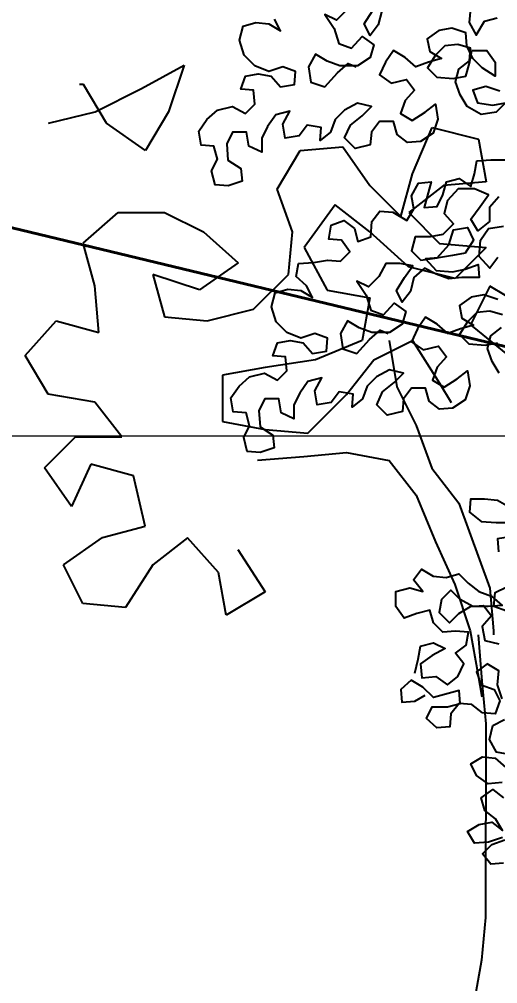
# Model space of a CAD drawing. Header units: millimetres. Extents: x 684983 to 685377, y 990360 to 990509.
# Drawn here: x 685190.551 to 685190.935, y 990447.598 to 990448.373 of the extents above; entities that cross this region are included whole.
import ezdxf

# ---------------------------------------------------------------- set-up
doc = ezdxf.new("R2010")
doc.units = ezdxf.units.MM
doc.header["$PDMODE"] = 35
doc.header["$PDSIZE"] = 0.2
for name, color, linetype in [('ANJILI', 7, 'Continuous'), ('dim', 7, 'Continuous'), ('MAHAGONY', 7, 'Continuous')]:
    doc.layers.add(name, color=color, linetype=linetype)
doc.layers.add('BD', color=1, linetype='Continuous', lineweight=40)
doc.layers.add('grid', color=8, linetype='Continuous', lineweight=9)
doc.styles.add('DIM', font='ARIALN.TTF', dxfattribs={"width": 0.8, "height": 1})
doc.dimstyles.get("Standard").update_dxf_attribs({"dimtxt": 1, "dimasz": 0.18, "dimexe": 0.18, "dimexo": 0.0625, "dimgap": 0.09, "dimtad": 0, "dimrnd": 0.05, "dimzin": 0, "dimdsep": 46, "dimtxsty": 'DIM', "dimcen": 0.09, "dimse1": 1, "dimse2": 1, "dimsd1": 1, "dimsd2": 1, "dimadec": 0, "dimazin": 0, "dimtfac": 1, "dimtix": 1, "dimtofl": 0, "dimtmove": 2, "dimatfit": 3, "dimfxl": 0, "dimtolj": 1, "dimtzin": 0, "dimarcsym": 0})

# ---------------------------------------------------------------- blocks, each defined once
blk = doc.blocks.new('*D58')
at = {"layer": 'Defpoints', "color": 0, "transparency": 16777216}
for p in [(685177.08947, 990451.441), (685192.34647, 990448.83217), (685192.10547, 990447.83)]:
    blk.add_point(p, dxfattribs=at)
at = {"layer": 'dim', "color": 0, "transparency": 16777216, "insert": (685184.83847, 990450.63767), "char_height": 1, "attachment_point": 5, "rotation": 346.47844, "style": 'DIM'}
blk.add_mtext('\\A1;15.45', dxfattribs=at)
blk = doc.blocks.new('seee')
at = {"color": 84}
for p, q in [((11617.1, -2908.955, 6505.241), (11619.569, -2907.611, 6505.241)), ((11619.569, -2907.611, 6505.241), (11618.669, -2910.302, 6505.241)), ((11613.735, -2908.728, 6505.241), (11613.511, -2908.727, 6505.241)), ((11615.079, -2910.972, 6505.241), (11613.735, -2908.728, 6505.241)), ((11614.406, -2910.299, 6505.241), (11617.1, -2908.955, 6505.241)), ((11611.714, -2910.969, 6505.241), (11614.406, -2910.299, 6505.241)), ((11618.669, -2910.302, 6505.241), (11617.321, -2912.545, 6505.241)), ((11617.321, -2912.545, 6505.241), (11615.079, -2910.972, 6505.241)), ((11632.799, -2913.905, 6505.241), (11633.923, -2911.214, 6505.241)), ((11633.923, -2911.214, 6505.241), (11636.614, -2911.889, 6505.241)), ((11636.614, -2911.889, 6505.241), (11637.061, -2914.357, 6505.241)), ((11624.946, -2914.795, 6505.241), (11626.294, -2912.553, 6505.241)), ((11626.294, -2912.553, 6505.241), (11628.762, -2912.331, 6505.241)), ((11628.762, -2912.331, 6505.241), (11630.33, -2914.575, 6505.241)), ((11632.123, -2916.372, 6505.241), (11632.799, -2913.905, 6505.241)), ((11637.061, -2914.357, 6505.241), (11634.593, -2914.579, 6505.241)), ((11625.841, -2917.263, 6505.241), (11624.946, -2914.795, 6505.241)), ((11630.33, -2914.575, 6505.241), (11632.123, -2916.372, 6505.241)), ((11634.593, -2914.579, 6505.241), (11632.572, -2916.148, 6505.241)), ((11628.31, -2915.695, 6505.241), (11626.513, -2918.161, 6505.241)), ((11630.328, -2917.267, 6505.241), (11628.31, -2915.695, 6505.241)), ((11613.726, -2917.925, 6505.241), (11615.747, -2916.132, 6505.241)), ((11615.747, -2916.132, 6505.241), (11618.439, -2916.135, 6505.241)), ((11618.439, -2916.135, 6505.241), (11620.681, -2917.259, 6505.241)), ((11632.572, -2916.148, 6505.241), (11634.365, -2917.944, 6505.241)), ((11620.681, -2917.259, 6505.241), (11622.699, -2919.055, 6505.241)), ((11625.615, -2919.731, 6505.241), (11625.841, -2917.263, 6505.241)), ((11632.569, -2919.289, 6505.241), (11630.328, -2917.267, 6505.241)), ((11614.397, -2920.394, 6505.241), (11613.726, -2917.925, 6505.241)), ((11626.513, -2918.161, 6505.241), (11627.857, -2920.63, 6505.241)), ((11634.365, -2917.944, 6505.241), (11637.057, -2918.171, 6505.241)), ((11637.057, -2918.171, 6505.241), (11635.261, -2919.964, 6505.241)), ((11622.699, -2919.055, 6505.241), (11620.454, -2920.623, 6505.241)), ((11635.261, -2919.964, 6505.241), (11632.569, -2919.289, 6505.241)), ((11620.454, -2920.623, 6505.241), (11617.763, -2919.724, 6505.241)), ((11617.763, -2919.724, 6505.241), (11618.434, -2922.192, 6505.241)), ((11623.594, -2921.748, 6505.241), (11625.615, -2919.731, 6505.241)), ((11614.619, -2923.086, 6505.241), (11614.397, -2920.394, 6505.241)), ((11637.279, -2920.415, 6505.241), (11636.156, -2922.657, 6505.241)), ((11639.522, -2921.763, 6505.241), (11637.279, -2920.415, 6505.241)), ((11627.857, -2920.63, 6505.241), (11630.324, -2921.081, 6505.241)), ((11630.324, -2921.081, 6505.241), (11629.873, -2923.548, 6505.241)), ((11620.901, -2922.419, 6505.241), (11623.594, -2921.748, 6505.241)), ((11610.355, -2924.428, 6505.241), (11612.152, -2922.411, 6505.241)), ((11612.152, -2922.411, 6505.241), (11614.619, -2923.086, 6505.241)), ((11618.434, -2922.192, 6505.241), (11620.901, -2922.419, 6505.241)), ((11636.156, -2922.657, 6505.241), (11638.397, -2924.454, 6505.241)), ((11629.873, -2923.548, 6505.241), (11627.18, -2924.668, 6505.241)), ((11630.545, -2924.671, 6505.241), (11632.79, -2923.551, 6505.241)), ((11631.444, -2923.55, 6505.241), (11631.89, -2926.242, 6505.241)), ((11632.79, -2923.551, 6505.241), (11634.358, -2926.02, 6505.241)), ((11611.699, -2926.673, 6505.241), (11610.355, -2924.428, 6505.241)), ((11627.18, -2924.668, 6505.241), (11624.264, -2925.114, 6505.241)), ((11628.973, -2926.688, 6505.241), (11630.545, -2924.671, 6505.241)), ((11624.264, -2925.114, 6505.241), (11621.796, -2925.56, 6505.241)), ((11621.796, -2925.56, 6505.241), (11621.793, -2928.252, 6505.241)), ((11634.358, -2926.02, 6505.241), (11635.03, -2927.143, 6505.241)), ((11631.89, -2926.242, 6505.241), (11633.01, -2928.487, 6505.241)), ((11614.391, -2927.124, 6505.241), (11611.699, -2926.673, 6505.241)), ((11615.96, -2929.144, 6505.241), (11614.391, -2927.124, 6505.241)), ((11626.728, -2928.93, 6505.241), (11628.973, -2926.688, 6505.241)), ((11621.793, -2928.252, 6505.241), (11624.26, -2928.703, 6505.241)), ((11624.26, -2928.703, 6505.241), (11626.728, -2928.93, 6505.241)), ((11633.01, -2928.487, 6505.241), (11633.905, -2930.955, 6505.241)), ((11611.471, -2930.935, 6505.241), (11613.267, -2929.142, 6505.241)), ((11613.267, -2929.142, 6505.241), (11615.96, -2929.144, 6505.241)), ((11623.81, -2930.497, 6505.241), (11626.502, -2930.275, 6505.241)), ((11626.502, -2930.275, 6505.241), (11628.97, -2930.053, 6505.241)), ((11628.97, -2930.053, 6505.241), (11631.437, -2930.504, 6505.241)), ((11631.437, -2930.504, 6505.241), (11633.006, -2932.525, 6505.241)), ((11613.039, -2933.179, 6505.241), (11611.471, -2930.935, 6505.241)), ((11614.163, -2930.713, 6505.241), (11613.039, -2933.179, 6505.241)), ((11616.63, -2931.388, 6505.241), (11614.163, -2930.713, 6505.241)), ((11633.905, -2930.955, 6505.241), (11635.473, -2932.976, 6505.241)), ((11617.301, -2934.305, 6505.241), (11616.63, -2931.388, 6505.241)), ((11633.006, -2932.525, 6505.241), (11634.125, -2935.218, 6505.241)), ((11635.473, -2932.976, 6505.241), (11637.263, -2937.913, 6505.241)), ((11614.832, -2934.976, 6505.241), (11617.301, -2934.305, 6505.241)), ((11612.588, -2936.544, 6505.241), (11614.832, -2934.976, 6505.241)), ((11619.768, -2934.98, 6505.241), (11617.747, -2936.549, 6505.241)), ((11621.561, -2937.001, 6505.241), (11619.768, -2934.98, 6505.241)), ((11634.125, -2935.218, 6505.241), (11635.245, -2937.687, 6505.241)), ((11622.684, -2935.656, 6505.241), (11624.252, -2938.125, 6505.241)), ((11613.707, -2938.789, 6505.241), (11612.588, -2936.544, 6505.241)), ((11617.747, -2936.549, 6505.241), (11616.175, -2939.015, 6505.241)), ((11622.007, -2939.469, 6505.241), (11621.561, -2937.001, 6505.241)), ((11635.245, -2937.687, 6505.241), (11636.139, -2940.379, 6505.241)), ((11624.252, -2938.125, 6505.241), (11622.007, -2939.469, 6505.241)), ((11637.263, -2937.913, 6505.241), (11637.485, -2940.381, 6505.241)), ((11616.175, -2939.015, 6505.241), (11613.707, -2938.789, 6505.241)), ((11636.139, -2940.379, 6505.241), (11636.586, -2942.847, 6505.241)), ((11636.588, -2940.604, 6505.241), (11636.81, -2943.296, 6505.241)), ((11637.485, -2940.381, 6505.241), (11637.485, -2940.605, 6505.241)), ((11636.586, -2942.847, 6505.241), (11636.809, -2944.194, 6505.241)), ((11636.81, -2943.296, 6505.241), (11637.032, -2945.764, 6505.241)), ((11637.032, -2945.764, 6505.241), (11637.022, -2956.981, 6505.241)), ((11637.022, -2956.981, 6505.241), (11636.795, -2959.449, 6505.241)), ((11636.795, -2959.449, 6505.241), (11634.991, -2969.318, 6505.241))]:
    blk.add_line(p, q, dxfattribs=at)
blk = doc.blocks.new('TREE30')
at = {"color": 3, "flags": 128}
for points in [[(-0.60036, 2.2937), (-0.61237, 2.2977), (-0.62338, 2.29468), (-0.61936, 2.28368), (-0.60635, 2.28169), (-0.59534, 2.2837), (-0.60334, 2.27569), (-0.61635, 2.27367), (-0.62837, 2.28067), (-0.63438, 2.29067), (-0.6384, 2.30168), (-0.6354, 2.31269), (-0.6264, 2.3197), (-0.62541, 2.33071), (-0.63642, 2.3337), (-0.64743, 2.33269), (-0.65543, 2.32468), (-0.66243, 2.31366), (-0.65441, 2.30566), (-0.6404, 2.30468), (-0.62939, 2.30669), (-0.6264, 2.3177), (-0.62441, 2.32871), (-0.6114, 2.32872), (-0.60438, 2.31872), (-0.60437, 2.30671), (-0.61539, 2.31371), (-0.6234, 2.32171), (-0.62842, 2.33271), (-0.62943, 2.34372), (-0.64144, 2.34771), (-0.65245, 2.3457), (-0.66245, 2.33868), (-0.66044, 2.32768), (-0.65042, 2.32168), (-0.66143, 2.31867), (-0.67244, 2.31465), (-0.68145, 2.32265), (-0.69147, 2.32865), (-0.69846, 2.31863), (-0.70346, 2.30762), (-0.69344, 2.30062), (-0.68043, 2.30364), (-0.67342, 2.29464), (-0.68142, 2.28562), (-0.68541, 2.27461), (-0.6754, 2.26861), (-0.66439, 2.27563), (-0.65539, 2.28264), (-0.65338, 2.26963), (-0.65737, 2.25762), (-0.66838, 2.2506), (-0.67938, 2.24959), (-0.6884, 2.25659), (-0.69141, 2.2676), (-0.70342, 2.26759), (-0.71042, 2.25857), (-0.71141, 2.24756), (-0.72442, 2.24455), (-0.73343, 2.25355), (-0.72844, 2.26456), (-0.71844, 2.27258), (-0.71044, 2.28059), (-0.72245, 2.28358), (-0.73346, 2.27757), (-0.74145, 2.26955), (-0.74545, 2.25854), (-0.75445, 2.25153), (-0.75346, 2.26254), (-0.76547, 2.26453), (-0.77247, 2.25551), (-0.78448, 2.2535), (-0.78649, 2.26551), (-0.78049, 2.27652), (-0.7925, 2.27351), (-0.7995, 2.2635), (-0.80449, 2.25348), (-0.80448, 2.24147), (-0.8155, 2.24647), (-0.81751, 2.25847), (-0.82952, 2.25846), (-0.83451, 2.24845), (-0.8335, 2.23444), (-0.82248, 2.22744), (-0.82147, 2.21644), (-0.83348, 2.21242), (-0.84449, 2.21341), (-0.8475, 2.22542), (-0.84251, 2.23543), (-0.84552, 2.24644), (-0.85653, 2.24743), (-0.85854, 2.25944), (-0.85155, 2.26945), (-0.84255, 2.27747), (-0.82954, 2.28048), (-0.81852, 2.27449), (-0.81052, 2.2825), (-0.81154, 2.29451), (-0.82255, 2.2955), (-0.81855, 2.30651), (-0.80755, 2.30853), (-0.79654, 2.30653), (-0.78852, 2.29753), (-0.77651, 2.29955), (-0.77552, 2.31056), (-0.78653, 2.31455), (-0.79854, 2.31054), (-0.81056, 2.31553), (-0.81957, 2.32453), (-0.82359, 2.33754), (-0.82059, 2.34955), (-0.80959, 2.35256), (-0.79858, 2.35157), (-0.78856, 2.34557), (-0.79358, 2.35558)], [(-0.62544, 2.36474), (-0.62643, 2.35273), (-0.62042, 2.34173), (-0.61342, 2.35374), (-0.60242, 2.35675)], [(-0.70151, 2.36267), (-0.7045, 2.35066), (-0.7115, 2.34164), (-0.71651, 2.35165), (-0.70951, 2.36266)], [(-0.73153, 2.36364), (-0.74053, 2.35463), (-0.75054, 2.35962), (-0.74253, 2.34762), (-0.73851, 2.33461), (-0.7275, 2.33062), (-0.7185, 2.34063), (-0.70849, 2.33364), (-0.71148, 2.32263), (-0.72248, 2.31561), (-0.73749, 2.3156), (-0.74851, 2.31959), (-0.75852, 2.32559), (-0.76452, 2.31457), (-0.7625, 2.30156), (-0.75049, 2.29757), (-0.73949, 2.30959), (-0.73049, 2.3176), (-0.72348, 2.31461)], [(-0.60086, 2.05177), (-0.60687, 2.06178), (-0.61088, 2.07278), (-0.60789, 2.08379), (-0.59889, 2.09081)], [(-0.5979, 2.10182), (-0.60891, 2.10481), (-0.61992, 2.1038), (-0.62792, 2.09579), (-0.63492, 2.08477), (-0.6269, 2.07677), (-0.61289, 2.07578), (-0.60188, 2.07779)], [(-0.60191, 2.11483), (-0.61393, 2.11882), (-0.62494, 2.11681), (-0.63494, 2.10979), (-0.63293, 2.09878), (-0.62291, 2.09279), (-0.63392, 2.08978), (-0.64492, 2.08576), (-0.65394, 2.09376), (-0.66395, 2.09976), (-0.67095, 2.08974), (-0.67594, 2.07873), (-0.66593, 2.07173), (-0.65292, 2.07475), (-0.64591, 2.06574), (-0.65391, 2.05673), (-0.6579, 2.04572), (-0.64788, 2.03972), (-0.63688, 2.04674), (-0.62788, 2.05375), (-0.62587, 2.04074), (-0.62986, 2.02873), (-0.64086, 2.02171), (-0.65187, 2.0207), (-0.66088, 2.0277), (-0.6639, 2.0387), (-0.67591, 2.03869), (-0.68291, 2.02968), (-0.6839, 2.01867), (-0.6969, 2.01565), (-0.70592, 2.02465), (-0.70093, 2.03567), (-0.69093, 2.04368), (-0.68293, 2.0517), (-0.69494, 2.05469), (-0.70594, 2.04867), (-0.71394, 2.04066), (-0.71794, 2.02965), (-0.72694, 2.02263), (-0.72595, 2.03364), (-0.73796, 2.03563), (-0.74496, 2.02662), (-0.75696, 2.02461), (-0.75898, 2.03662), (-0.75298, 2.04763), (-0.76499, 2.04462), (-0.77199, 2.0346), (-0.77698, 2.02459), (-0.77697, 2.01258), (-0.78798, 2.01757), (-0.79, 2.02958), (-0.80201, 2.02957), (-0.807, 2.01956), (-0.80599, 2.00555), (-0.79497, 1.99855), (-0.79396, 1.98754), (-0.80597, 1.98353), (-0.81698, 1.98452), (-0.81999, 1.99653), (-0.815, 2.00654), (-0.81801, 2.01755), (-0.82902, 2.01854), (-0.83103, 2.03054), (-0.82404, 2.04056), (-0.81503, 2.04857), (-0.80203, 2.05159), (-0.79101, 2.04559), (-0.78301, 2.05361), (-0.78402, 2.06562), (-0.79503, 2.06661), (-0.79104, 2.07762), (-0.78003, 2.07963), (-0.76902, 2.07764), (-0.76101, 2.06864), (-0.749, 2.07065), (-0.74801, 2.08166), (-0.75902, 2.08566), (-0.77103, 2.08164), (-0.78304, 2.08664), (-0.79206, 2.09564), (-0.79607, 2.10864), (-0.79308, 2.12066), (-0.78208, 2.12367), (-0.77107, 2.12268), (-0.76105, 2.11668), (-0.76606, 2.12669), (-0.77508, 2.13468), (-0.77309, 2.1457), (-0.76008, 2.14671), (-0.74807, 2.14872), (-0.73706, 2.14773), (-0.72906, 2.15574), (-0.73608, 2.16575), (-0.74709, 2.16674), (-0.74509, 2.17875), (-0.73409, 2.18276), (-0.72507, 2.17577), (-0.72206, 2.16476), (-0.71106, 2.16877), (-0.71007, 2.18178), (-0.70307, 2.1908), (-0.69206, 2.18981), (-0.68004, 2.18281), (-0.67405, 2.19283), (-0.67606, 2.20383), (-0.67006, 2.21485), (-0.65906, 2.21586), (-0.66504, 2.19384), (-0.65403, 2.19485), (-0.64904, 2.20486), (-0.64604, 2.21587), (-0.63504, 2.21888), (-0.62502, 2.21189), (-0.62203, 2.2229), (-0.62004, 2.23391), (-0.60803, 2.23492), (-0.59602, 2.23493)], [(-0.60195, 2.15086), (-0.60895, 2.14184), (-0.61796, 2.15184), (-0.61697, 2.16586), (-0.60998, 2.17587), (-0.59697, 2.17788)], [(-0.60099, 2.2029), (-0.60899, 2.19389), (-0.60898, 2.18188), (-0.61898, 2.17386), (-0.625, 2.18386), (-0.617, 2.19488), (-0.61, 2.20489), (-0.62202, 2.20989), (-0.63603, 2.20988), (-0.64503, 2.19986), (-0.64802, 2.18885), (-0.64001, 2.17985), (-0.64901, 2.17083), (-0.66001, 2.16882), (-0.67302, 2.16881), (-0.67602, 2.15679), (-0.668, 2.14879), (-0.65399, 2.15081), (-0.64399, 2.16183), (-0.64, 2.17484), (-0.62799, 2.17685), (-0.62298, 2.16585), (-0.62998, 2.15483), (-0.64098, 2.15282), (-0.65299, 2.15081), (-0.664, 2.1498), (-0.65498, 2.1398), (-0.64097, 2.13881), (-0.62996, 2.14082), (-0.61896, 2.14484), (-0.61795, 2.13383), (-0.63296, 2.13381), (-0.64397, 2.1328), (-0.65498, 2.1368), (-0.66499, 2.14179), (-0.67399, 2.13378), (-0.67698, 2.12176), (-0.68398, 2.11275), (-0.689, 2.12275), (-0.682, 2.13377), (-0.675, 2.14378), (-0.68601, 2.14578), (-0.69802, 2.14576), (-0.70402, 2.13475), (-0.71302, 2.12573), (-0.72303, 2.13073), (-0.71501, 2.11873), (-0.711, 2.10572), (-0.69999, 2.10173), (-0.69099, 2.11174), (-0.68097, 2.10475), (-0.68396, 2.09373), (-0.69497, 2.08672), (-0.70998, 2.0867), (-0.72099, 2.0907), (-0.73101, 2.09669), (-0.737, 2.08568), (-0.73499, 2.07267), (-0.72298, 2.06868), (-0.71198, 2.0807), (-0.70298, 2.08871), (-0.69597, 2.08572)], [(-0.59706, 1.63119), (-0.60807, 1.63018), (-0.61509, 1.63918), (-0.60709, 1.6472), (-0.59608, 1.65121)], [(-0.59809, 1.65321), (-0.61009, 1.6492), (-0.6221, 1.64819), (-0.62812, 1.65819), (-0.61811, 1.6642), (-0.6071, 1.66621), (-0.59809, 1.65922), (-0.6041, 1.66922), (-0.61312, 1.67622), (-0.61613, 1.68722), (-0.60613, 1.69424), (-0.59712, 1.68724)], [(-0.59813, 1.70025), (-0.61014, 1.69924), (-0.62015, 1.70624), (-0.62517, 1.71624), (-0.61516, 1.72225), (-0.60415, 1.72126), (-0.59514, 1.71327)], [(-0.59215, 1.72428), (-0.60316, 1.72627), (-0.60917, 1.73727), (-0.60618, 1.74929), (-0.59618, 1.7543)], [(-0.59819, 1.77231), (-0.60221, 1.78432), (-0.60122, 1.79633), (-0.61123, 1.80233), (-0.62023, 1.79531), (-0.61622, 1.78431), (-0.60521, 1.78031), (-0.60019, 1.77031), (-0.60419, 1.7593), (-0.6152, 1.76029), (-0.62421, 1.76728), (-0.63522, 1.76828), (-0.64222, 1.75926), (-0.64321, 1.74825), (-0.65422, 1.74724), (-0.66323, 1.75524), (-0.65824, 1.76525), (-0.64523, 1.76526), (-0.63422, 1.76828), (-0.63523, 1.77928), (-0.65725, 1.77326), (-0.66626, 1.78226), (-0.67627, 1.78825), (-0.68528, 1.78024), (-0.68426, 1.76923), (-0.67326, 1.77024), (-0.66425, 1.77525)]]:
    blk.add_lwpolyline(points, dxfattribs=at)
at = {"color": 74, "flags": 128}
for points in [[(-0.67328, 1.79426), (-0.67029, 1.80628), (-0.66829, 1.81729), (-0.65729, 1.8203), (-0.64728, 1.8153), (-0.65828, 1.80929), (-0.66828, 1.80227), (-0.66727, 1.79026), (-0.65526, 1.79128), (-0.64524, 1.78428), (-0.63624, 1.79129), (-0.63125, 1.80231), (-0.63826, 1.81131), (-0.62926, 1.81832), (-0.62727, 1.82933), (-0.63828, 1.83032), (-0.64929, 1.82931), (-0.6573, 1.83731), (-0.66032, 1.84832), (-0.67132, 1.84531), (-0.68233, 1.84129), (-0.68934, 1.8513), (-0.68936, 1.86431), (-0.67735, 1.86732), (-0.66634, 1.86433), (-0.67435, 1.87433), (-0.66735, 1.88334), (-0.65734, 1.87735), (-0.64633, 1.87636), (-0.63532, 1.87937), (-0.62731, 1.87137), (-0.6183, 1.86437), (-0.60728, 1.86038), (-0.59827, 1.85238), (-0.61028, 1.85137), (-0.62329, 1.85136), (-0.6343, 1.85735), (-0.64232, 1.86535), (-0.65032, 1.85734), (-0.65231, 1.84633), (-0.64329, 1.83733), (-0.63529, 1.84534), (-0.62529, 1.85135), (-0.61428, 1.85237), (-0.60727, 1.84336), (-0.61527, 1.83435), (-0.61325, 1.82234), (-0.60124, 1.81935)], [(-0.59426, 1.84738), (-0.60527, 1.85137), (-0.60428, 1.86338), (-0.59428, 1.8684)], [(-0.59034, 1.93546), (-0.60235, 1.94245), (-0.61336, 1.94344), (-0.62537, 1.94343), (-0.62636, 1.93242), (-0.61635, 1.92442), (-0.60334, 1.92344), (-0.59133, 1.92345)], [(-0.58931, 1.91144), (-0.60232, 1.90942), (-0.60131, 1.89842)]]:
    blk.add_lwpolyline(points, dxfattribs=at)

msp = doc.modelspace()

# ---------------------------------------------------------------- linework, layer by layer
at = {"layer": 'BD'}
msp.add_line((685192.10547, 990447.83), (685177.08947, 990451.441), dxfattribs=at)
at = {"layer": 'grid'}
msp.add_line((685221.15913, 990448.03806), (685118.72704, 990448.03806), dxfattribs=at)

# ---------------------------------------------------------------- block references
at = {"layer": 'ANJILI', "xscale": 0.01386104931414437, "yscale": 0.01386104931414437, "zscale": 0.01386104931414437}
msp.add_blockref('seee', (685029.62406, 990488.63833, 98.652), dxfattribs=at)
at = {"layer": 'MAHAGONY', "color": 7, "xscale": 0.9355958136093464, "yscale": 0.9355958136093464, "zscale": 0.9355958136093464}
msp.add_blockref('TREE30', (685191.49847, 990446.169, 98.419), dxfattribs=at)

# ---------------------------------------------------------------- dimensions: what is measured, and where the dimension line sits
at = {"layer": 'dim'}
dim = msp.add_aligned_dim(p1=(685177.08947, 990451.441), p2=(685192.10547, 990447.83), distance=1.03074, dimstyle='Standard', dxfattribs=at)
dim.commit()
dim.dimension.update_dxf_attribs({"geometry": '*D58', "text_midpoint": (685184.83847, 990450.63767)})

doc.saveas('drawing.dxf')
